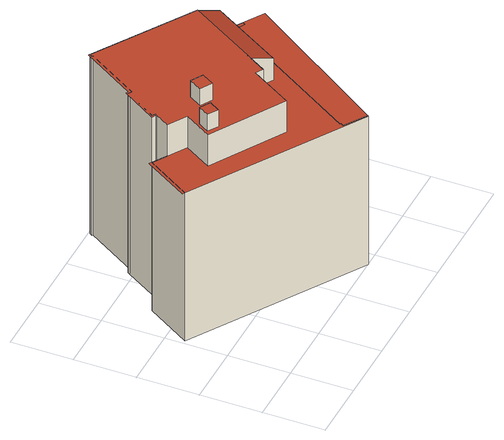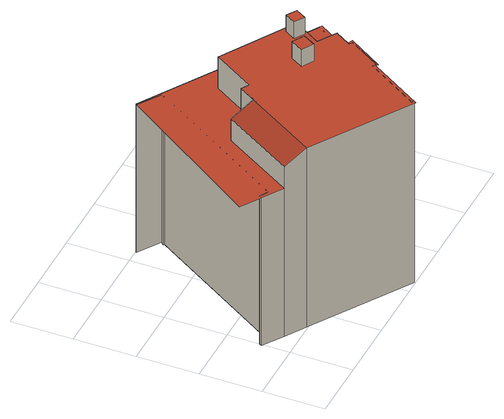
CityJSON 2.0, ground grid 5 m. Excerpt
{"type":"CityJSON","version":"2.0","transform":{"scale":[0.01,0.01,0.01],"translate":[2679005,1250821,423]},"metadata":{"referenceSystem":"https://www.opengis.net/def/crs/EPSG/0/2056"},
"CityObjects":{
"building1":{"type":"Building","attributes":{"class":"BB01","Herkunft":"EE_LB_2007","QualitaetStatus":1,"FileCreationDate":"2012-02-23","Region":2,"GebaeudeStatus":1},"children":["building1-1","building1-2","building1-3"]},
"building1-1":{"type":"BuildingPart","attributes":{"Geomtype":2},"parents":["building1"],"geometry":[{"type":"MultiSurface","lod":"2","boundaries":[[[0,1,2,3]],[[4,5,1,0]],[[6,7,5,4]],[[3,2,7,6]],[[5,7,2,1]]],"semantics":{"surfaces":[{"type":"WallSurface"},{"type":"RoofSurface"}],"values":[0,0,0,0,1]}}]},
"building1-2":{"type":"BuildingPart","attributes":{"Geomtype":2},"parents":["building1"],"geometry":[{"type":"MultiSurface","lod":"2","boundaries":[[[8,9,10,11]],[[12,13,9,8]],[[14,15,13,12]],[[11,10,15,14]],[[13,15,10,9]]],"semantics":{"surfaces":[{"type":"WallSurface"},{"type":"RoofSurface"}],"values":[0,0,0,0,1]}}]},
"building1-3":{"type":"BuildingPart","attributes":{"Geomtype":1},"parents":["building1"],"geometry":[{"type":"MultiSurface","lod":"2","boundaries":[[[16,17,18,19,20,21,22,23,24,25,26,27,28,29,30,31,32,33,34,35,36,37,38]],[[39,40,41,42]],[[30,29,43,44]],[[29,28,45,43]],[[28,27,46,45]],[[27,26,47,46]],[[26,25,48,47]],[[25,24,49,48]],[[24,23,50,49]],[[23,22,51,50]],[[22,21,52,51]],[[21,20,53,52]],[[20,19,54,53]],[[54,55,56,57]],[[57,56,58,59]],[[59,58,60,61]],[[61,60,62,63]],[[63,62,40,39]],[[64,65,42,41]],[[66,67,65,64]],[[31,30,44,67]],[[16,38,68,69]],[[38,37,70,68]],[[37,36,71,70]],[[36,35,72,71]],[[35,34,73,72]],[[34,33,74,73]],[[33,32,75,74]],[[32,31,66,75]],[[19,18,76,55]],[[18,17,77,76]],[[17,16,69,77]],[[39,44,78,79,80,81,53,54,57,59,61,63]],[[65,67,44,42]],[[41,40,62,60,58,56,82,83,69,84,66,64]]],"semantics":{"surfaces":[{"type":"GroundSurface"},{"type":"WallSurface"},{"type":"RoofSurface"}],"values":[0,1,1,1,1,1,1,1,1,1,1,1,1,1,1,1,1,1,1,1,1,1,1,1,1,1,1,1,1,1,1,1,2,2,2]}}]}
},
"vertices":[
[479,936,1745],[479,936,1899],[560,886,1899],[560,886,1745],[426,850,1745],[426,850,1899],[508,800,1745],[508,800,1899],
[737,1121,1745],[737,1121,1899],[833,1065,1899],[833,1065,1745],[677,1019,1745],[677,1019,1899],[773,963,1745],[773,963,1899],
[1389,1,86],[33,852,86],[260,1216,86],[375,1143,86],[447,1261,86],[454,1273,86],[428,1289,86],[578,1530,86],[592,1553,86],[620,1536,86],[888,1965,86],[878,1968,86],[882,1973,86],[892,1990,86],[1680,1489,86],[1847,1382,86],[2014,1276,86],[2001,1255,86],[1933,1292,86],[1223,155,86],[1232,150,86],[1216,126,86],[1394,9,86],[1244,771,1745],[1244,771,1456],[1326,906,1456],[1326,906,1745],[892,1990,1745],[1680,1489,1745],[882,1973,1745],[878,1968,1745],[888,1965,1745],[620,1536,1745],[592,1553,1745],[578,1530,1745],[428,1289,1745],[454,1273,1745],[447,1261,1745],[375,1143,1745],[375,1143,1456],[522,1051,1456],[522,1051,1745],[387,829,1456],[387,829,1745],[980,468,1456],[980,468,1745],[1186,807,1456],[1186,807,1745],[1496,803,1456],[1496,803,1655],[1847,1382,1456],[1847,1382,1655],[1394,9,1456],[1389,1,1456],[1216,126,1456],[1232,150,1456],[1223,155,1456],[1933,1292,1456],[2001,1255,1456],[2014,1276,1456],[260,1216,1456],[33,852,1456],[884,1995,1745],[609,1556,1745],[589,1568,1745],[407,1282,1745],[240,1229,1456],[13,865,1456],[2176,1173,1456]
]}
